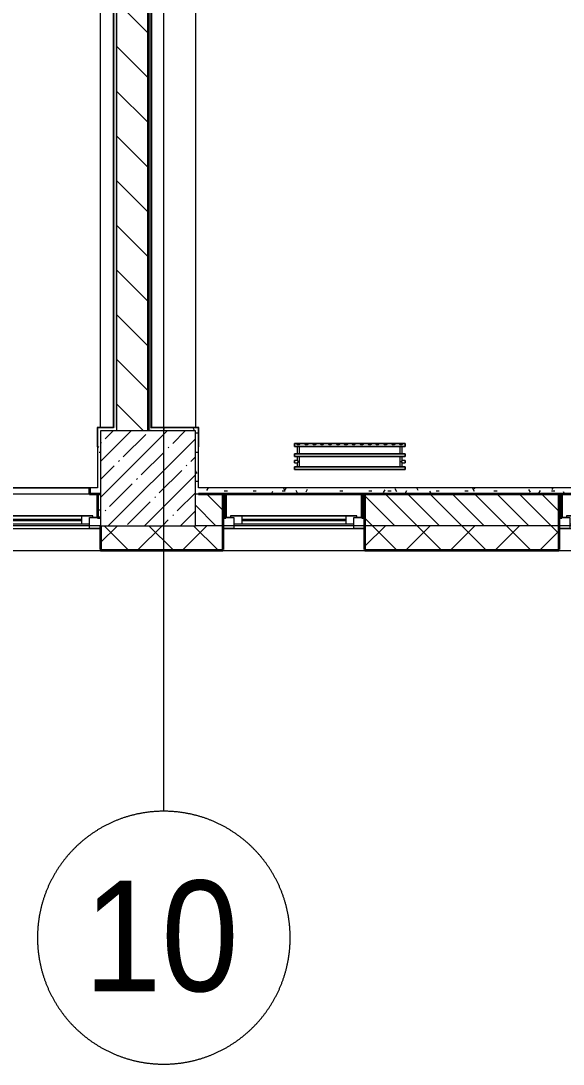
# Model space of a CAD drawing. Header units: millimetres. Extents: x 3914 to 443608, y -156176 to 78197.
# Drawn here: x 344124 to 347558, y -149483 to -142882 of the extents above; entities that cross this region are included whole.
import ezdxf

# ---------------------------------------------------------------- set-up
doc = ezdxf.new("R2010")
doc.units = ezdxf.units.MM
doc.linetypes.add('50_200_ШТРИХ_1Т_ш5_п1_п1_', pattern=[700, 500, -100, 0, -100])
for name, color, linetype, lineweight in [('A-FLOR', 7, 'Continuous', 9), ('A-GLAZ', 7, 'Continuous', 9), ('A-GLAZ-1', 7, 'Continuous', 5), ('A-WALL', 7, 'Continuous', 5), ('A-WALL-1', 7, 'Continuous', 35), ('I-WALL', 7, 'Continuous', 5), ('S-COLS', 7, 'Continuous', 9), ('S-COLS-1', 7, 'Continuous', 5), ('Оси', 7, 'Continuous', 9), ('Оси-1', 7, '50_200_ШТРИХ_1Т_ш5_п1_п1_', 9)]:
    doc.layers.add(name, color=color, linetype=linetype, lineweight=lineweight)
doc.layers.add('A-WALL-FNSH-1', color=9, linetype='Continuous', lineweight=5, true_color=0x808080)
doc.layers.add('M-EQPM-1', color=7, linetype='Continuous', lineweight=9, true_color=0xb2b2b2)
doc.styles.add('Arial', font='arial.ttf', dxfattribs={"width": 0.9, "height": 700})
pattern_1 = [(0, (315419.7, -145976.68), (243.84, 60.96), [20.117, -162.763, 20.117, -162.763, -975.36]), (0, (315419.7, -145976.68), (243.84, 60.96), [-365.76, 20.117, -345.643, 20.117, -162.763, -426.72]), (0, (315419.7, -145976.68), (243.84, 60.96), [-914.4, 20.117, -101.803, 20.117, -284.683]), (120, (315511.14, -145946.2), (-174.71291, 180.69163), [20.117, -162.763, 20.117, -162.763, -975.36]), (120, (315511.14, -145946.2), (-174.71291, 180.69163), [-365.76, 20.117, -345.643, 20.117, -162.763, -426.72]), (120, (315511.14, -145946.2), (-174.71291, 180.69163), [-914.4, 20.117, -101.803, 20.117, -284.683]), (240, (315541.62, -145824.28), (-69.12709, -241.65163), [20.117, -162.763, 20.117, -162.763, -975.36]), (240, (315541.62, -145824.28), (-69.12709, -241.65163), [-365.76, 20.117, -345.643, 20.117, -162.763, -426.72]), (240, (315541.62, -145824.28), (-69.12709, -241.65163), [-914.4, 20.117, -101.803, 20.117, -284.683])]

# ---------------------------------------------------------------- blocks, each defined once
blk = doc.blocks.new('BSC_Колонна _Прямоугольная - 600х600-V517-Объем проектирования 3 этажа')
at = {"layer": 'S-COLS-1'}
h = blk.add_hatch(dxfattribs=at)
h.set_pattern_fill('FP_10', color=256, style=0, pattern_type=2)
h.set_pattern_definition([(45, (-29509.74, -200), (-114.04925, 114.04925), []), (45, (-29395.7, -200), (-114.04925, 114.04925), [201.613, -40.323, 6.706, -33.617])])
h.paths.add_polyline_path([(-300, -300), (300, -300), (300, 300), (-300, 300), (-300, -214.7)])
for p, q in [((300, 300), (-300, 300)), ((-300, 300), (-300, -300)), ((300, -300), (300, 300)), ((-300, -300), (300, -300))]:
    blk.add_line(p, q, dxfattribs=at)
blk = doc.blocks.new('120_Окно_СКБ_1Ст - 120_Окно_СКБ_1Ст 900х2500_h_-22445987-Объем проектирования 3 этажа')
at = {"layer": 'A-GLAZ'}
for p, q in [((-450, -127), (-450, -57)), ((-450, -57), (-380, -57)), ((-380, -57), (-380, -127)), ((380, -127), (380, -57)), ((380, -57), (450, -57)), ((450, -57), (450, -127)), ((-380, -127), (-450, -127)), ((-380, -127), (-400, -127)), ((-400, -127), (-400, -137)), ((380, -87), (-380, -87)), ((-380, -87), (-380, -127)), ((-330, -137), (-330, -87)), ((330, -137), (330, -87)), ((380, -127), (380, -87)), ((450, -127), (380, -127)), ((400, -127), (380, -127)), ((400, -137), (400, -127)), ((-400, -137), (400, -137)), ((400, -137), (-400, -137))]:
    blk.add_line(p, q, dxfattribs=at)
at = {"layer": 'A-GLAZ-1'}
for p, q in [((450, -57), (-450, -57)), ((-430, -127), (-400, -127)), ((-330, -107), (330, -107)), ((330, -117), (-330, -117)), ((400, -127), (430, -127))]:
    blk.add_line(p, q, dxfattribs=at)
blk = doc.blocks.new('120_Окно_СКБ_2Ст - 120_Окно_СКБ_2Ст 2800х2500_створка_-22445922-Объем проектирования 3 этажа')
at = {"layer": 'A-GLAZ'}
for p, q in [((-1400, -127), (-1400, -57)), ((-1400, -57), (-1330, -57)), ((-1330, -57), (-1330, -127)), ((500, -127), (500, -57)), ((500, -57), (570, -57)), ((570, -57), (570, -127)), ((1330, -127), (1330, -57)), ((1330, -57), (1400, -57)), ((1400, -57), (1400, -127)), ((-1330, -127), (-1400, -127)), ((-1330, -127), (-1350, -127)), ((-1350, -127), (-1350, -137)), ((500, -87), (-1330, -87)), ((-1330, -87), (-1330, -127)), ((-1280, -137), (-1280, -87)), ((450, -137), (450, -87)), ((500, -127), (500, -87)), ((570, -127), (500, -127)), ((520, -127), (500, -127)), ((520, -137), (520, -127)), ((570, -127), (550, -127)), ((550, -127), (550, -137)), ((1330, -87), (570, -87)), ((570, -87), (570, -127)), ((620, -137), (620, -87)), ((1280, -137), (1280, -87)), ((1330, -127), (1330, -87)), ((1400, -127), (1330, -127)), ((1350, -127), (1330, -127)), ((1350, -137), (1350, -127)), ((-1350, -137), (520, -137)), ((520, -137), (-1350, -137)), ((550, -137), (1350, -137)), ((1350, -137), (550, -137))]:
    blk.add_line(p, q, dxfattribs=at)
at = {"layer": 'A-GLAZ-1'}
for p, q in [((1400, -57), (-1400, -57)), ((-1380, -127), (-1350, -127)), ((-1280, -107), (450, -107)), ((450, -117), (-1280, -117)), ((520, -127), (550, -127)), ((620, -107), (1280, -107)), ((1280, -117), (620, -117)), ((1350, -127), (1380, -127))]:
    blk.add_line(p, q, dxfattribs=at)
blk = doc.blocks.new('radiator_prado_classic_z_tip_30_po exemplyaru - Classic Z Тип 30-500-V655-Объем проектирования 3 этажа')
at = {"layer": 'M-EQPM-1'}
for p, q in [((0, 228), (0, 210)), ((700, 228), (0, 228)), ((0, 210), (0, 228)), ((0, 228), (12.5, 228)), ((0, 210), (700, 210)), ((17.8, 210), (0, 210)), ((12.5, 228), (37.5, 228)), ((37.5, 228), (12.5, 228)), ((12.5, 228), (37.5, 228)), ((12.5, 228), (17.5, 223)), ((12.5, 228), (17.5, 223)), ((32.5, 223), (17.5, 223)), ((17.5, 223), (32.5, 223)), ((17.5, 210), (17.5, 164)), ((17.5, 210), (17.5, 164)), ((17.8, 210), (17.5, 210)), ((17.5, 210), (17.8, 210)), ((17.8, 210), (17.5, 210)), ((17.5, 210), (21.2, 210)), ((32.2, 210), (17.8, 210)), ((17.8, 210), (32.2, 210)), ((32.2, 210), (17.8, 210)), ((21.2, 210), (32.5, 210)), ((32.5, 210), (32.2, 210)), ((32.2, 210), (32.5, 210)), ((32.5, 210), (32.2, 210)), ((667.8, 210), (32.2, 210)), ((32.5, 223), (37.5, 228)), ((37.5, 228), (32.5, 223)), ((32.5, 164), (32.5, 210)), ((32.5, 164), (32.5, 210)), ((37.5, 228), (62.5, 228)), ((62.5, 228), (87.5, 228)), ((87.5, 228), (62.5, 228)), ((62.5, 228), (87.5, 228)), ((62.5, 228), (67.5, 223)), ((62.5, 228), (67.5, 223)), ((82.5, 223), (67.5, 223)), ((67.5, 223), (82.5, 223)), ((82.5, 223), (87.5, 228)), ((87.5, 228), (82.5, 223)), ((87.5, 228), (112.5, 228)), ((112.5, 228), (137.5, 228)), ((137.5, 228), (112.5, 228)), ((112.5, 228), (137.5, 228)), ((112.5, 228), (117.5, 223)), ((112.5, 228), (117.5, 223)), ((132.5, 223), (117.5, 223)), ((117.5, 223), (132.5, 223)), ((132.5, 223), (137.5, 228)), ((137.5, 228), (132.5, 223)), ((137.5, 228), (162.5, 228)), ((162.5, 228), (187.5, 228)), ((187.5, 228), (162.5, 228)), ((162.5, 228), (187.5, 228)), ((162.5, 228), (167.5, 223)), ((162.5, 228), (167.5, 223)), ((182.5, 223), (167.5, 223)), ((167.5, 223), (182.5, 223)), ((182.5, 223), (187.5, 228)), ((187.5, 228), (182.5, 223)), ((187.5, 228), (212.5, 228)), ((212.5, 228), (237.5, 228)), ((237.5, 228), (212.5, 228)), ((212.5, 228), (237.5, 228)), ((212.5, 228), (217.5, 223)), ((212.5, 228), (217.5, 223)), ((232.5, 223), (217.5, 223)), ((217.5, 223), (232.5, 223)), ((232.5, 223), (237.5, 228)), ((237.5, 228), (232.5, 223)), ((237.5, 228), (262.5, 228)), ((262.5, 228), (287.5, 228)), ((287.5, 228), (262.5, 228)), ((262.5, 228), (287.5, 228)), ((262.5, 228), (267.5, 223)), ((262.5, 228), (267.5, 223)), ((282.5, 223), (267.5, 223)), ((267.5, 223), (282.5, 223)), ((282.5, 223), (287.5, 228)), ((287.5, 228), (282.5, 223)), ((287.5, 228), (312.5, 228)), ((312.5, 228), (337.5, 228)), ((337.5, 228), (312.5, 228)), ((312.5, 228), (337.5, 228)), ((312.5, 228), (317.5, 223)), ((312.5, 228), (317.5, 223)), ((332.5, 223), (317.5, 223)), ((317.5, 223), (332.5, 223)), ((332.5, 223), (337.5, 228)), ((337.5, 228), (332.5, 223)), ((337.5, 228), (362.5, 228)), ((362.5, 228), (387.5, 228)), ((387.5, 228), (362.5, 228)), ((362.5, 228), (387.5, 228)), ((362.5, 228), (367.5, 223)), ((362.5, 228), (367.5, 223)), ((382.5, 223), (367.5, 223)), ((367.5, 223), (382.5, 223)), ((382.5, 223), (387.5, 228)), ((387.5, 228), (382.5, 223)), ((387.5, 228), (412.5, 228)), ((412.5, 228), (437.5, 228)), ((437.5, 228), (412.5, 228)), ((412.5, 228), (437.5, 228)), ((412.5, 228), (417.5, 223)), ((412.5, 228), (417.5, 223)), ((432.5, 223), (417.5, 223)), ((417.5, 223), (432.5, 223)), ((432.5, 223), (437.5, 228)), ((437.5, 228), (432.5, 223)), ((437.5, 228), (462.5, 228)), ((462.5, 228), (487.5, 228)), ((487.5, 228), (462.5, 228)), ((462.5, 228), (487.5, 228)), ((462.5, 228), (467.5, 223)), ((462.5, 228), (467.5, 223)), ((482.5, 223), (467.5, 223)), ((467.5, 223), (482.5, 223)), ((482.5, 223), (487.5, 228)), ((487.5, 228), (482.5, 223)), ((487.5, 228), (512.5, 228)), ((512.5, 228), (537.5, 228)), ((537.5, 228), (512.5, 228)), ((512.5, 228), (537.5, 228)), ((512.5, 228), (517.5, 223)), ((512.5, 228), (517.5, 223)), ((532.5, 223), (517.5, 223)), ((517.5, 223), (532.5, 223)), ((532.5, 223), (537.5, 228)), ((537.5, 228), (532.5, 223)), ((537.5, 228), (562.5, 228)), ((562.5, 228), (587.5, 228)), ((587.5, 228), (562.5, 228)), ((562.5, 228), (587.5, 228)), ((562.5, 228), (567.5, 223)), ((562.5, 228), (567.5, 223)), ((582.5, 223), (567.5, 223)), ((567.5, 223), (582.5, 223)), ((582.5, 223), (587.5, 228)), ((587.5, 228), (582.5, 223)), ((587.5, 228), (612.5, 228)), ((612.5, 228), (637.5, 228)), ((637.5, 228), (612.5, 228)), ((612.5, 228), (637.5, 228)), ((612.5, 228), (617.5, 223)), ((617.5, 223), (612.5, 228)), ((632.5, 223), (617.5, 223)), ((617.5, 223), (632.5, 223)), ((632.5, 223), (637.5, 228)), ((637.5, 228), (632.5, 223)), ((637.5, 228), (662.5, 228)), ((662.5, 228), (687.5, 228)), ((687.5, 228), (662.5, 228)), ((662.5, 228), (687.5, 228)), ((662.5, 228), (667.5, 223)), ((662.5, 228), (667.5, 223)), ((682.5, 223), (667.5, 223)), ((667.5, 223), (682.5, 223)), ((667.5, 210), (667.5, 164)), ((667.5, 210), (667.5, 164)), ((667.8, 210), (667.5, 210)), ((667.5, 210), (667.8, 210)), ((667.8, 210), (667.5, 210)), ((667.5, 210), (667.8, 210)), ((682.2, 210), (667.8, 210)), ((667.8, 210), (681.5, 210)), ((682.2, 210), (667.8, 210)), ((667.8, 210), (682.2, 210)), ((681.5, 210), (682.5, 210)), ((682.5, 210), (682.2, 210)), ((682.5, 210), (682.2, 210)), ((682.2, 210), (682.5, 210)), ((700, 210), (682.2, 210)), ((682.5, 223), (687.5, 228)), ((687.5, 228), (682.5, 223)), ((682.5, 164), (682.5, 210)), ((682.5, 164), (682.5, 210)), ((687.5, 228), (700, 228)), ((700, 210), (700, 228)), ((700, 228), (700, 210)), ((700, 164), (0, 164)), ((0, 164), (0, 146)), ((0, 146), (0, 164)), ((0, 164), (17.8, 164)), ((0, 146), (700, 146)), ((18.5, 146), (0, 146)), ((17.8, 164), (17.5, 164)), ((17.5, 164), (17.8, 164)), ((17.8, 164), (17.5, 164)), ((17.5, 164), (18.5, 164)), ((17.5, 146), (17.5, 121.5)), ((17.5, 146), (17.5, 121.5)), ((17.5, 146), (18.5, 146)), ((17.8, 146), (17.5, 146)), ((17.5, 146), (17.8, 146)), ((17.8, 146), (17.5, 146)), ((18.5, 164), (17.8, 164)), ((17.8, 164), (32.2, 164)), ((32.2, 164), (17.8, 164)), ((18.5, 146), (17.8, 146)), ((17.8, 146), (18.5, 146)), ((31.5, 146), (17.8, 146)), ((21.2, 164), (18.5, 164)), ((18.5, 164), (32.5, 164)), ((18.5, 146), (28.7, 146)), ((32.2, 146), (18.5, 146)), ((18.5, 146), (32.2, 146)), ((25, 164), (21.2, 164)), ((28.7, 164), (25, 164)), ((32.2, 164), (28.7, 164)), ((28.7, 146), (32.2, 146)), ((32.5, 146), (31.5, 146)), ((32.5, 164), (32.2, 164)), ((32.2, 164), (32.5, 164)), ((32.5, 164), (32.2, 164)), ((32.2, 164), (667.8, 164)), ((32.2, 146), (32.5, 146)), ((32.5, 146), (32.2, 146)), ((32.2, 146), (32.5, 146)), ((667.8, 146), (32.2, 146)), ((32.5, 82), (32.5, 146)), ((32.5, 82), (32.5, 146)), ((667.8, 164), (667.5, 164)), ((667.5, 164), (678.7, 164)), ((667.8, 164), (667.5, 164)), ((667.5, 164), (667.8, 164)), ((667.5, 146), (667.5, 82)), ((667.5, 146), (667.5, 82)), ((667.5, 146), (667.8, 146)), ((681.5, 146), (667.5, 146)), ((667.5, 146), (667.8, 146)), ((667.8, 146), (667.5, 146)), ((682.2, 164), (667.8, 164)), ((682.2, 164), (667.8, 164)), ((667.8, 164), (682.2, 164)), ((667.8, 146), (681.5, 146)), ((667.8, 146), (681.5, 146)), ((681.5, 146), (667.8, 146)), ((678.7, 164), (682.5, 164)), ((681.5, 146), (682.5, 146)), ((682.5, 146), (681.5, 146)), ((681.5, 146), (682.2, 146)), ((682.2, 146), (681.5, 146)), ((700, 146), (681.5, 146)), ((682.5, 164), (682.2, 164)), ((682.5, 164), (682.2, 164)), ((682.2, 164), (682.5, 164)), ((682.2, 164), (700, 164)), ((682.2, 146), (682.5, 146)), ((682.5, 146), (682.2, 146)), ((682.5, 121.5), (682.5, 146)), ((682.5, 121.5), (682.5, 146)), ((700, 146), (700, 164)), ((700, 164), (700, 146)), ((17.5, 121.5), (0, 121.5)), ((17.5, 121.5), (0, 121.5)), ((0, 121.5), (0, 120.5)), ((0, 106.5), (0, 121.5)), ((0, 120.5), (0, 107.5)), ((0, 120.5), (0, 119.3)), ((0, 114), (0, 120.5)), ((0, 120.5), (0, 120.5)), ((0, 119.3), (0, 117.8)), ((0, 117.8), (0, 114)), ((0, 114), (0, 110.3)), ((0, 112.1), (0, 114)), ((0, 107.5), (0, 112.1)), ((0, 110.3), (0, 108.7)), ((0, 108.7), (0, 107.5)), ((0, 107.5), (0, 106.5)), ((0, 107.5), (0, 107.5)), ((0, 106.5), (17.5, 106.5)), ((0, 106.5), (17.5, 106.5)), ((700, 82), (0, 82)), ((0, 82), (0, 64)), ((0, 64), (0, 82)), ((0, 82), (18.5, 82)), ((17.5, 106.5), (17.5, 82)), ((17.5, 106.5), (17.5, 82)), ((18.5, 82), (17.5, 82)), ((17.5, 82), (18.5, 82)), ((18.5, 82), (17.5, 82)), ((17.5, 82), (18.5, 82)), ((19.7, 82), (18.5, 82)), ((18.5, 82), (32.2, 82)), ((32.2, 82), (18.5, 82)), ((18.5, 82), (21.2, 82)), ((23.1, 82), (19.7, 82)), ((21.2, 82), (32.5, 82)), ((32.2, 82), (23.1, 82)), ((32.5, 82), (32.2, 82)), ((32.2, 82), (32.5, 82)), ((32.5, 82), (32.2, 82)), ((32.2, 82), (667.8, 82)), ((667.8, 82), (667.5, 82)), ((667.5, 82), (681.5, 82)), ((667.8, 82), (667.5, 82)), ((667.5, 82), (667.8, 82)), ((681.5, 82), (667.8, 82)), ((681.5, 82), (667.8, 82)), ((667.8, 82), (681.5, 82)), ((682.5, 82), (681.5, 82)), ((681.5, 82), (682.5, 82)), ((682.2, 82), (681.5, 82)), ((681.5, 82), (682.2, 82)), ((681.5, 82), (700, 82)), ((682.5, 82), (682.2, 82)), ((682.2, 82), (682.5, 82)), ((700, 121.5), (682.5, 121.5)), ((700, 121.5), (682.5, 121.5)), ((682.5, 82), (682.5, 106.5)), ((682.5, 106.5), (700, 106.5)), ((682.5, 82), (682.5, 106.5)), ((682.5, 106.5), (700, 106.5)), ((700, 121.5), (700, 106.5)), ((700, 120.5), (700, 121.5)), ((700, 121.5), (700, 120.5)), ((700, 120.5), (700, 121.5)), ((700, 119.3), (700, 120.5)), ((700, 120.5), (700, 107.5)), ((700, 107.5), (700, 120.5)), ((700, 117.8), (700, 119.3)), ((700, 107.5), (700, 117.8)), ((700, 106.5), (700, 107.5)), ((700, 107.5), (700, 106.5)), ((700, 106.5), (700, 107.5)), ((700, 64), (700, 82)), ((700, 82), (700, 64)), ((700, 64), (0, 64)), ((0, 64), (700, 64))]:
    blk.add_line(p, q, dxfattribs=at)
for points, knots in [([(18.5, 120.5), (18.4, 120.6), (18.3, 120.7), (18.1, 120.9), (17.9, 121.1), (17.8, 121.2), (17.7, 121.3), (17.5, 121.5), (17.5, 121.5), (17.5, 121.5)], [0.7142857, 0.7142857, 0.7142857, 0.7142857, 0.75, 0.7857143, 0.8214286, 0.8571429, 0.8928571, 0.9285714, 1, 1, 1, 1]), ([(17.5, 121.5), (17.5, 121.5), (17.5, 121.5), (17.7, 121.3), (17.8, 121.2), (17.9, 121.1), (18.1, 120.9), (18.3, 120.7), (18.4, 120.6), (18.5, 120.5)], [0, 0, 0, 0, 0.0714286, 0.1071429, 0.1428571, 0.1785714, 0.2142857, 0.25, 0.2857143, 0.2857143, 0.2857143, 0.2857143]), ([(17.5, 121.5), (17.5, 121.5), (17.5, 121.5), (17.7, 121.3), (17.8, 121.2), (17.9, 121.1), (18.1, 120.9), (18.3, 120.7), (18.4, 120.6), (18.5, 120.5)], [0, 0, 0, 0, 0.0714286, 0.1071429, 0.1428571, 0.1785714, 0.2142857, 0.25, 0.2857143, 0.2857143, 0.2857143, 0.2857143]), ([(25, 114), (24.5, 114.5), (23.6, 115.4), (22.4, 116.6), (21.6, 117.4), (21.1, 117.9), (20.8, 118.2), (20.5, 118.5), (20.2, 118.8), (19.8, 119.1), (19.6, 119.4), (19.3, 119.7), (19, 120), (18.7, 120.3), (18.5, 120.5), (18.3, 120.7), (18.1, 120.9), (17.9, 121.1), (17.8, 121.2), (17.7, 121.3), (17.5, 121.5), (17.5, 121.5), (17.5, 121.5)], [0, 0, 0, 0, 0.142857, 0.285714, 0.357143, 0.392857, 0.428571, 0.464286, 0.5, 0.535714, 0.571429, 0.607143, 0.642857, 0.678571, 0.714286, 0.75, 0.785714, 0.821429, 0.857143, 0.892857, 0.928571, 1, 1, 1, 1]), ([(17.5, 106.5), (17.5, 106.5), (17.5, 106.5), (17.7, 106.7), (17.8, 106.8), (17.9, 106.9), (18.1, 107.1), (18.3, 107.3), (18.5, 107.5), (18.7, 107.7), (19, 108), (19.3, 108.3), (19.6, 108.6), (19.8, 108.9), (20.3, 109.3), (20.7, 109.7), (21.1, 110.1), (21.6, 110.6), (22.4, 111.4), (23.6, 112.6), (24.5, 113.5), (25, 114)], [0, 0, 0, 0, 0.071429, 0.107143, 0.142857, 0.178571, 0.214286, 0.25, 0.285714, 0.321429, 0.357143, 0.392857, 0.428571, 0.464286, 0.5, 0.571429, 0.607143, 0.642857, 0.714286, 0.857143, 1, 1, 1, 1]), ([(17.5, 106.5), (17.5, 106.5), (17.5, 106.5), (17.7, 106.7), (17.8, 106.8), (17.9, 106.9), (18.1, 107.1), (18.3, 107.3), (18.4, 107.4), (18.5, 107.5)], [0, 0, 0, 0, 0.0714286, 0.1071429, 0.1428571, 0.1785714, 0.2142857, 0.25, 0.2857143, 0.2857143, 0.2857143, 0.2857143]), ([(18.5, 107.5), (18.4, 107.4), (18.3, 107.3), (18.1, 107.1), (17.9, 106.9), (17.8, 106.8), (17.7, 106.7), (17.5, 106.5), (17.5, 106.5), (17.5, 106.5)], [0.7142857, 0.7142857, 0.7142857, 0.7142857, 0.75, 0.7857143, 0.8214286, 0.8571429, 0.8928571, 0.9285714, 1, 1, 1, 1]), ([(18.5, 107.5), (18.4, 107.4), (18.3, 107.3), (18.1, 107.1), (17.9, 106.9), (17.8, 106.8), (17.7, 106.7), (17.5, 106.5), (17.5, 106.5), (17.5, 106.5)], [0.7142857, 0.7142857, 0.7142857, 0.7142857, 0.75, 0.7857143, 0.8214286, 0.8571429, 0.8928571, 0.9285714, 1, 1, 1, 1]), ([(22.1, 116.9), (21.9, 117.1), (21.6, 117.4), (21.1, 117.9), (20.8, 118.2), (20.5, 118.5), (20.2, 118.8), (19.9, 119.2), (19.7, 119.3), (19.6, 119.4)], [0.2857143, 0.2857143, 0.2857143, 0.2857143, 0.3571429, 0.3928571, 0.4285714, 0.4642857, 0.5, 0.5357143, 0.5714286, 0.5714286, 0.5714286, 0.5714286]), ([(19.6, 119.4), (19.7, 119.3), (19.9, 119.2), (20.3, 118.7), (20.7, 118.3), (21.1, 117.9), (21.6, 117.4), (21.9, 117.1), (22.1, 116.9)], [0.4285714, 0.4285714, 0.4285714, 0.4285714, 0.4642857, 0.5, 0.5714286, 0.6071429, 0.6428571, 0.7142857, 0.7142857, 0.7142857, 0.7142857]), ([(19.6, 119.4), (19.7, 119.3), (19.8, 119.1), (20.3, 118.7), (20.7, 118.3), (21.1, 117.9), (21.6, 117.4), (21.9, 117.1), (22.1, 116.9)], [0.4285714, 0.4285714, 0.4285714, 0.4285714, 0.4642857, 0.5, 0.5714286, 0.6071429, 0.6428571, 0.7142857, 0.7142857, 0.7142857, 0.7142857]), ([(19.6, 108.6), (19.7, 108.7), (19.9, 108.8), (20.3, 109.3), (20.7, 109.7), (21.1, 110.1), (21.6, 110.6), (21.9, 110.9), (22.1, 111.1)], [0.4285714, 0.4285714, 0.4285714, 0.4285714, 0.4642857, 0.5, 0.5714286, 0.6071429, 0.6428571, 0.7142857, 0.7142857, 0.7142857, 0.7142857]), ([(22.1, 111.1), (21.9, 110.9), (21.6, 110.6), (21.1, 110.1), (20.8, 109.8), (20.5, 109.5), (20.2, 109.2), (19.9, 108.8), (19.7, 108.7), (19.6, 108.6)], [0.2857143, 0.2857143, 0.2857143, 0.2857143, 0.3571429, 0.3928571, 0.4285714, 0.4642857, 0.5, 0.5357143, 0.5714286, 0.5714286, 0.5714286, 0.5714286]), ([(22.1, 111.1), (21.9, 110.9), (21.6, 110.6), (21.1, 110.1), (20.8, 109.8), (20.5, 109.5), (20.2, 109.2), (19.8, 108.9), (19.7, 108.7), (19.6, 108.6)], [0.2857143, 0.2857143, 0.2857143, 0.2857143, 0.3571429, 0.3928571, 0.4285714, 0.4642857, 0.5, 0.5357143, 0.5714286, 0.5714286, 0.5714286, 0.5714286]), ([(675, 114), (675.5, 114.5), (676.4, 115.4), (677.6, 116.6), (678.4, 117.4), (678.9, 117.9), (679.2, 118.2), (679.5, 118.5), (679.8, 118.8), (680.1, 119.2), (680.4, 119.4), (680.7, 119.7), (681, 120), (681.3, 120.3), (681.5, 120.5), (681.7, 120.7), (681.9, 120.9), (682.1, 121.1), (682.2, 121.2), (682.3, 121.3), (682.5, 121.5), (682.5, 121.5), (682.5, 121.5)], [0, 0, 0, 0, 0.142857, 0.285714, 0.357143, 0.392857, 0.428571, 0.464286, 0.5, 0.535714, 0.571429, 0.607143, 0.642857, 0.678571, 0.714286, 0.75, 0.785714, 0.821429, 0.857143, 0.892857, 0.928571, 1, 1, 1, 1]), ([(682.5, 106.5), (682.5, 106.5), (682.5, 106.5), (682.3, 106.7), (682.2, 106.8), (682.1, 106.9), (681.9, 107.1), (681.7, 107.3), (681.5, 107.5), (681.3, 107.7), (681, 108), (680.7, 108.3), (680.4, 108.6), (680.1, 108.8), (679.7, 109.3), (679.3, 109.7), (678.9, 110.1), (678.4, 110.6), (677.6, 111.4), (676.4, 112.6), (675.5, 113.5), (675, 114)], [0, 0, 0, 0, 0.071429, 0.107143, 0.142857, 0.178571, 0.214286, 0.25, 0.285714, 0.321429, 0.357143, 0.392857, 0.428571, 0.464286, 0.5, 0.571429, 0.607143, 0.642857, 0.714286, 0.857143, 1, 1, 1, 1]), ([(680.4, 119.4), (680.3, 119.3), (680.1, 119.2), (679.7, 118.7), (679.3, 118.3), (678.9, 117.9), (678.4, 117.4), (678.1, 117.1), (677.9, 116.9)], [0.4285714, 0.4285714, 0.4285714, 0.4285714, 0.4642857, 0.5, 0.5714286, 0.6071429, 0.6428571, 0.7142857, 0.7142857, 0.7142857, 0.7142857]), ([(680.4, 119.4), (680.3, 119.3), (680.1, 119.2), (679.7, 118.7), (679.3, 118.3), (678.9, 117.9), (678.4, 117.4), (678.1, 117.1), (677.9, 116.9)], [0.4285714, 0.4285714, 0.4285714, 0.4285714, 0.4642857, 0.5, 0.5714286, 0.6071429, 0.6428571, 0.7142857, 0.7142857, 0.7142857, 0.7142857]), ([(677.9, 116.9), (678.1, 117.1), (678.4, 117.4), (678.9, 117.9), (679.2, 118.2), (679.5, 118.5), (679.8, 118.8), (680.1, 119.2), (680.3, 119.3), (680.4, 119.4)], [0.2857143, 0.2857143, 0.2857143, 0.2857143, 0.3571429, 0.3928571, 0.4285714, 0.4642857, 0.5, 0.5357143, 0.5714286, 0.5714286, 0.5714286, 0.5714286]), ([(677.9, 111.1), (678.1, 110.9), (678.4, 110.6), (678.9, 110.1), (679.2, 109.8), (679.5, 109.5), (679.8, 109.2), (680.1, 108.8), (680.3, 108.7), (680.4, 108.6)], [0.2857143, 0.2857143, 0.2857143, 0.2857143, 0.3571429, 0.3928571, 0.4285714, 0.4642857, 0.5, 0.5357143, 0.5714286, 0.5714286, 0.5714286, 0.5714286]), ([(677.9, 111.1), (678.1, 110.9), (678.4, 110.6), (678.9, 110.1), (679.2, 109.8), (679.5, 109.5), (679.8, 109.2), (680.1, 108.8), (680.3, 108.7), (680.4, 108.6)], [0.2857143, 0.2857143, 0.2857143, 0.2857143, 0.3571429, 0.3928571, 0.4285714, 0.4642857, 0.5, 0.5357143, 0.5714286, 0.5714286, 0.5714286, 0.5714286]), ([(680.4, 108.6), (680.3, 108.7), (680.1, 108.8), (679.7, 109.3), (679.3, 109.7), (678.9, 110.1), (678.4, 110.6), (678.1, 110.9), (677.9, 111.1)], [0.4285714, 0.4285714, 0.4285714, 0.4285714, 0.4642857, 0.5, 0.5714286, 0.6071429, 0.6428571, 0.7142857, 0.7142857, 0.7142857, 0.7142857]), ([(682.5, 121.5), (682.5, 121.5), (682.5, 121.5), (682.3, 121.3), (682.2, 121.2), (682.1, 121.1), (681.9, 120.9), (681.7, 120.7), (681.6, 120.6), (681.5, 120.5)], [0, 0, 0, 0, 0.0714286, 0.1071429, 0.1428571, 0.1785714, 0.2142857, 0.25, 0.2857143, 0.2857143, 0.2857143, 0.2857143]), ([(682.5, 121.5), (682.5, 121.5), (682.5, 121.5), (682.3, 121.3), (682.2, 121.2), (682.1, 121.1), (681.9, 120.9), (681.7, 120.7), (681.6, 120.6), (681.5, 120.5)], [0, 0, 0, 0, 0.0714286, 0.1071429, 0.1428571, 0.1785714, 0.2142857, 0.25, 0.2857143, 0.2857143, 0.2857143, 0.2857143]), ([(681.5, 120.5), (681.6, 120.6), (681.7, 120.7), (681.9, 120.9), (682.1, 121.1), (682.2, 121.2), (682.3, 121.3), (682.5, 121.5), (682.5, 121.5), (682.5, 121.5)], [0.7142857, 0.7142857, 0.7142857, 0.7142857, 0.75, 0.7857143, 0.8214286, 0.8571429, 0.8928571, 0.9285714, 1, 1, 1, 1]), ([(681.5, 107.5), (681.6, 107.4), (681.7, 107.3), (681.9, 107.1), (682.1, 106.9), (682.2, 106.8), (682.3, 106.7), (682.5, 106.5), (682.5, 106.5), (682.5, 106.5)], [0.7142857, 0.7142857, 0.7142857, 0.7142857, 0.75, 0.7857143, 0.8214286, 0.8571429, 0.8928571, 0.9285714, 1, 1, 1, 1]), ([(681.5, 107.5), (681.6, 107.4), (681.7, 107.3), (681.9, 107.1), (682.1, 106.9), (682.2, 106.8), (682.3, 106.7), (682.5, 106.5), (682.5, 106.5), (682.5, 106.5)], [0.7142857, 0.7142857, 0.7142857, 0.7142857, 0.75, 0.7857143, 0.8214286, 0.8571429, 0.8928571, 0.9285714, 1, 1, 1, 1]), ([(682.5, 106.5), (682.5, 106.5), (682.5, 106.5), (682.3, 106.7), (682.2, 106.8), (682.1, 106.9), (681.9, 107.1), (681.7, 107.3), (681.6, 107.4), (681.5, 107.5)], [0, 0, 0, 0, 0.0714286, 0.1071429, 0.1428571, 0.1785714, 0.2142857, 0.25, 0.2857143, 0.2857143, 0.2857143, 0.2857143])]:
    blk.add_open_spline(points, degree=3, knots=knots, dxfattribs=at)
for points in [[(19.6, 119.4), (19.5, 119.5), (19.3, 119.7), (19, 120), (18.7, 120.3), (18.6, 120.4), (18.5, 120.5)], [(18.5, 120.5), (18.6, 120.4), (18.7, 120.3), (19, 120), (19.3, 119.7), (19.5, 119.5), (19.6, 119.4)], [(18.5, 120.5), (18.6, 120.4), (18.7, 120.3), (19, 120), (19.3, 119.7), (19.5, 119.5), (19.6, 119.4)], [(18.5, 107.5), (18.6, 107.6), (18.7, 107.7), (19, 108), (19.3, 108.3), (19.5, 108.5), (19.6, 108.6)], [(19.6, 108.6), (19.5, 108.5), (19.3, 108.3), (19, 108), (18.7, 107.7), (18.6, 107.6), (18.5, 107.5)], [(19.6, 108.6), (19.5, 108.5), (19.3, 108.3), (19, 108), (18.7, 107.7), (18.6, 107.6), (18.5, 107.5)], [(25, 114), (24.5, 114.5), (23.6, 115.4), (22.6, 116.4), (22.1, 116.9)], [(22.1, 116.9), (22.6, 116.4), (23.6, 115.4), (24.5, 114.5), (25, 114)], [(22.1, 116.9), (22.6, 116.4), (23.1, 115.9), (23.6, 115.4)], [(22.1, 111.1), (22.6, 111.6), (23.6, 112.6), (24.5, 113.5), (25, 114)], [(25, 114), (24.5, 113.5), (23.6, 112.6), (22.6, 111.6), (22.1, 111.1)], [(25, 114), (24.5, 113.5), (23.6, 112.6), (22.6, 111.6), (22.1, 111.1)], [(23.6, 115.4), (24, 115), (24.5, 114.5), (25, 114)], [(677.9, 116.9), (677.4, 116.4), (676.4, 115.4), (675.5, 114.5), (675, 114)], [(677.9, 116.9), (677.4, 116.4), (676.4, 115.4), (675.5, 114.5), (675, 114)], [(675, 114), (675.5, 114.5), (676.4, 115.4), (677.4, 116.4), (677.9, 116.9)], [(675, 114), (675.5, 113.5), (676.4, 112.6), (677.4, 111.6), (677.9, 111.1)], [(675, 114), (675.5, 113.5), (676.4, 112.6), (677.4, 111.6), (677.9, 111.1)], [(677.9, 111.1), (677.4, 111.6), (676.4, 112.6), (675.5, 113.5), (675, 114)], [(681.5, 120.5), (681.4, 120.4), (681.3, 120.3), (681, 120), (680.7, 119.7), (680.5, 119.5), (680.4, 119.4)], [(681.5, 120.5), (681.4, 120.4), (681.3, 120.3), (681, 120), (680.7, 119.7), (680.5, 119.5), (680.4, 119.4)], [(680.4, 119.4), (680.5, 119.5), (680.7, 119.7), (681, 120), (681.3, 120.3), (681.4, 120.4), (681.5, 120.5)], [(680.4, 108.6), (680.5, 108.5), (680.7, 108.3), (681, 108), (681.3, 107.7), (681.4, 107.6), (681.5, 107.5)], [(680.4, 108.6), (680.5, 108.5), (680.7, 108.3), (681, 108), (681.3, 107.7), (681.4, 107.6), (681.5, 107.5)], [(681.5, 107.5), (681.4, 107.6), (681.3, 107.7), (681, 108), (680.7, 108.3), (680.5, 108.5), (680.4, 108.6)]]:
    blk.add_open_spline(points, degree=3, dxfattribs=at)
blk = doc.blocks.new('Ось сетки - D8-29747960-Объем проектирования 3 этажа')
at = {"layer": 'Оси-1'}
for start, end in [(360, 180), (180, 360)]:
    blk.add_arc((0, 0), 4, start, end, dxfattribs=at)

msp = doc.modelspace()

# ---------------------------------------------------------------- hatches: boundary and pattern name
at = {"layer": 'A-WALL'}
h = msp.add_hatch(dxfattribs=at)
h.set_pattern_fill('FP_2', color=256, style=0, pattern_type=2)
h.set_pattern_definition([(135, (315419.7, -145976.68), (-70.71068, -70.71068), [])])
h.paths.add_polyline_path([(380738.5, -146076.7), (380829.7, -146076.7), (380829.7, -145876.7), (380579.7, -145876.7), (380579.7, -146076.7), (380720.6, -146076.7)])
h.paths.add_polyline_path([(368079.7, -146076.7), (368079.1, -145876.7), (367829.7, -145876.7), (367829.7, -146076.7), (368079.1, -146076.7)])
h.paths.add_polyline_path([(366429.7, -146076.7), (366429.7, -145876.7), (365679.7, -145876.7), (365679.7, -146076.7), (366175.5, -146076.7)])
h.paths.add_polyline_path([(370179.7, -146076.7), (370929.7, -146076.7), (370929.7, -145876.7), (370179.7, -145876.7)])
h.paths.add_polyline_path([(379129.7, -146076.7), (379679.7, -146076.7), (379679.7, -145876.7), (379129.7, -145876.7)])
h.paths.add_polyline_path([(377029.7, -146076.7), (377029.7, -145876.7), (376829.7, -145876.7), (376829.7, -146076.7)])
h.paths.add_polyline_path([(357179.7, -146076.7), (357179.7, -145876.7), (356559.7, -145876.7), (356559.7, -146076.7)])
h.paths.add_polyline_path([(358329.7, -146076.7), (358329.7, -145876.7), (358079.7, -145876.7), (358079.7, -146076.7)])
h.paths.add_polyline_path([(373229.7, -146076.7), (373229.7, -145876.7), (372329.7, -145876.7), (372329.7, -146076.7), (372702.2, -146076.7)])
h.paths.add_polyline_path([(358829.7, -146076.7), (359729.7, -146076.7), (359729.7, -145876.7), (358829.7, -145876.7), (358829.7, -145881.9)])
h.paths.add_polyline_path([(363329.7, -146076.7), (363579.7, -146076.7), (363579.7, -145876.7), (363329.7, -145876.7)])
h.paths.add_polyline_path([(353959.7, -146076.7), (353959.7, -145876.7), (353909.7, -145876.7), (353909.7, -146076.7)])
h.paths.add_polyline_path([(353409.7, -146076.7), (353409.7, -145876.7), (352842.7, -145876.7), (352842.7, -146076.7), (353122.2, -146076.7)])
h.paths.add_polyline_path([(351389.7, -146076.7), (351942.7, -146076.7), (351942.7, -145876.7), (351389.7, -145876.7), (351389.7, -146024.7)])
h.paths.add_polyline_path([(341829.4, -146076.7), (341829.4, -145876.7), (341579.7, -145876.7), (341579.7, -146076.7)])
h.paths.add_polyline_path([(334779.7, -146076.7), (336129.7, -146076.7), (336129.7, -145876.7), (334779.7, -145876.7), (334779.7, -145990.6)])
h.paths.add_polyline_path([(337929.7, -146076.7), (338129.7, -146076.7), (338129.7, -145876.7), (337929.7, -145876.7), (337929.7, -146068.6)])
h.paths.add_polyline_path([(345229.4, -146076.7), (345402.5, -146076.7), (345402.5, -145876.7), (345229.4, -145876.7), (345229.4, -146046.8)])
h.paths.add_polyline_path([(346302.5, -146076.7), (347529.7, -146076.7), (347529.7, -145876.7), (346302.5, -145876.7), (346302.5, -146022.4)])
h.paths.add_polyline_path([(349289.7, -146076.7), (349289.7, -145876.7), (349029.7, -145876.7), (349029.7, -146076.7), (349049.7, -146076.7)])
h.paths.add_polyline_path([(340979.7, -146076.7), (340979.7, -145876.7), (340229.7, -145876.7), (340229.7, -146076.7)])
h.paths.add_polyline_path([(337329.7, -146076.7), (337329.7, -145876.7), (337029.7, -145876.7), (337029.7, -146076.7)])
h.paths.add_polyline_path([(330279.7, -146076.7), (331029.7, -146076.7), (331029.7, -145876.7), (330279.7, -145876.7)])
h.paths.add_polyline_path([(332079.7, -146076.7), (332079.7, -145876.7), (331929.7, -145876.7), (331929.7, -146076.7)])
h.paths.add_polyline_path([(325779.4, -146076.7), (326529.7, -146076.7), (326529.7, -145876.7), (325779.4, -145876.7)])
h.paths.add_polyline_path([(327559.7, -146076.7), (327579.7, -146076.7), (327579.7, -145876.7), (327429.7, -145876.7), (327429.7, -146076.7)])
h.paths.add_polyline_path([(322664.5, -146076.7), (323079.7, -146076.7), (323079.7, -145876.7), (322249.7, -145876.7), (322249.7, -146076.7)])
h = msp.add_hatch(dxfattribs=at)
h.set_pattern_fill('FP_24', color=256, style=0, pattern_type=2)
h.set_pattern_definition([(45, (315419.7, -145976.68), (-141.42136, 141.42136), []), (135, (315419.7, -145976.68), (-141.42136, -141.42136), [])])
h.paths.add_polyline_path([(370179.7, -146226.7), (370929.7, -146226.7), (370929.7, -146076.7), (370179.7, -146076.7), (370179.7, -146094.7)])
h.paths.add_polyline_path([(372046.8, -146226.7), (372046.8, -146076.7), (371829.7, -146076.7), (371829.7, -146226.7)])
h.paths.add_polyline_path([(362912.2, -146226.7), (363579.7, -146226.7), (363579.7, -146076.7), (362829.7, -146076.7), (362829.7, -146226.7)])
h.paths.add_polyline_path([(365679.7, -146226.7), (366429.7, -146226.7), (366429.7, -146076.7), (365679.7, -146076.7), (365679.7, -146094.7)])
h.paths.add_polyline_path([(367329.7, -146226.7), (368079.7, -146226.7), (368079.1, -146076.7), (367329.7, -146076.7)])
h.paths.add_polyline_path([(358829.7, -146226.7), (359729.7, -146226.7), (359729.7, -146076.7), (358079.7, -146076.7), (358079.7, -146226.7), (358561.1, -146226.7)])
h.paths.add_polyline_path([(353689.7, -146226.7), (354459.7, -146226.7), (354459.7, -146076.7), (352842.7, -146076.7), (352842.7, -146226.7), (353409.7, -146226.7)])
h.paths.add_polyline_path([(356559.7, -146226.7), (357179.7, -146226.7), (357179.7, -146076.7), (356559.7, -146076.7), (356559.7, -146094.7)])
h.paths.add_polyline_path([(349029.7, -146226.7), (349289.7, -146226.7), (349289.7, -146076.7), (348429.7, -146076.7), (348429.7, -146226.7), (348771.1, -146226.7)])
h.paths.add_polyline_path([(351490.5, -146226.7), (351942.7, -146226.7), (351942.7, -146076.7), (351389.7, -146076.7), (351389.7, -146226.7)])
h.paths.add_polyline_path([(346302.5, -146226.7), (347529.7, -146226.7), (347529.7, -146076.7), (346302.5, -146076.7)])
h.paths.add_polyline_path([(345402.5, -146226.7), (345402.5, -146076.7), (344629.4, -146076.7), (344629.4, -146226.7), (345229.4, -146226.7)])
h.paths.add_polyline_path([(337893.3, -146226.7), (338129.7, -146226.7), (338129.7, -146076.7), (337029.7, -146076.7), (337029.7, -146226.7), (337329.7, -146226.7)])
h.paths.add_polyline_path([(340229.7, -146226.7), (341829.4, -146226.7), (341829.4, -146076.7), (340229.7, -146076.7), (340229.7, -146125.4)])
h.paths.add_polyline_path([(331929.7, -146226.7), (332679.7, -146226.7), (332679.7, -146076.7), (331929.7, -146076.7)])
h.paths.add_polyline_path([(336129.7, -146226.7), (336129.7, -146076.7), (334779.7, -146076.7), (334779.7, -146226.7)])
h.paths.add_polyline_path([(325927.8, -146226.7), (326529.7, -146226.7), (326529.7, -146076.7), (325779.4, -146076.7), (325779.4, -146226.7)])
h.paths.add_polyline_path([(327579.7, -146226.7), (328179.7, -146226.7), (328179.7, -146076.7), (327429.7, -146076.7), (327429.7, -146226.7)])
h.paths.add_polyline_path([(331029.7, -146226.7), (331029.7, -146076.7), (330279.7, -146076.7), (330279.7, -146226.7)])
h.paths.add_polyline_path([(322664.5, -146226.7), (323679.4, -146226.7), (323679.4, -146076.7), (322249.7, -146076.7), (322249.7, -146226.7)])
h.paths.add_polyline_path([(315516.1, -146226.7), (319149.7, -146226.7), (319149.7, -146076.7), (315159.7, -146076.7), (315159.7, -146226.7), (315309.7, -146226.7)])
at = {"layer": 'I-WALL'}
h = msp.add_hatch(dxfattribs=at)
h.set_pattern_fill('FP_23', color=256, style=0, pattern_type=2)
h.set_pattern_definition([(135, (315419.7, -145976.68), (-141.4214, -141.4214), [])])
h.paths.add_polyline_path([(344730.5, -145476.7), (344930.4, -145476.7), (344930.4, -138676.7), (344730.4, -138676.7), (344730.4, -145476.7)])
h = msp.add_hatch(dxfattribs=at)
h.set_pattern_fill('FP_191', color=256, style=0, pattern_type=2)
h.set_pattern_definition(pattern_1)
h.paths.add_polyline_path([(344930.4, -145476.7), (344950.4, -145476.7), (344950.4, -138777.7), (344930.4, -138776.7), (344930.4, -145456.7)])
h = msp.add_hatch(dxfattribs=at)
h.set_pattern_fill('FP_191', color=256, style=0, pattern_type=2)
h.set_pattern_definition(pattern_1)
h.paths.add_polyline_path([(344730.4, -145456.7), (344730.4, -139156.7), (344710.4, -139156.7), (344710.4, -145455.7)])
h = msp.add_hatch(dxfattribs=at)
h.set_pattern_fill('FP_191', color=256, style=0, pattern_type=2)
h.set_pattern_definition(pattern_1)
h.paths.add_polyline_path([(344629.4, -145836.7), (344629.4, -145456.7), (344609.4, -145456.7), (344609.4, -145835.7)])
h = msp.add_hatch(dxfattribs=at)
h.set_pattern_fill('FP_191', color=256, style=0, pattern_type=2)
h.set_pattern_definition(pattern_1)
h.paths.add_polyline_path([(345229.4, -145476.7), (345249.4, -145476.7), (345249.4, -145456.7), (344951.4, -145456.7), (344951.4, -145476.7)])
h = msp.add_hatch(dxfattribs=at)
h.set_pattern_fill('FP_191', color=256, style=0, pattern_type=2)
h.set_pattern_definition(pattern_1)
h.paths.add_polyline_path([(345229.4, -145876.7), (345249.4, -145876.7), (345249.4, -145836.7), (345237.3, -145860.9)])
h.paths.add_polyline_path([(345229.4, -145876.7), (345249.4, -145835.7), (345249.4, -145476.7), (345229.4, -145476.7), (345229.4, -145856.7)])
h = msp.add_hatch(dxfattribs=at)
h.set_pattern_fill('FP_191', color=256, style=0, pattern_type=2)
h.set_pattern_definition(pattern_1)
h.paths.add_polyline_path([(344629.4, -145876.7), (344629.4, -145836.7), (344559.4, -145836.7), (344559.4, -145876.7), (344609.4, -145876.7)])
h.paths.add_polyline_path([(341599.7, -145876.7), (341849.4, -145876.7), (341849.4, -145836.7), (341599.7, -145836.7), (341599.7, -145856.7)])
h = msp.add_hatch(dxfattribs=at)
h.set_pattern_fill('FP_191', color=256, style=0, pattern_type=2)
h.set_pattern_definition(pattern_1)
h.paths.add_polyline_path([(344609.4, -146024.7), (344629.4, -146024.7), (344629.4, -145876.7), (344609.4, -145876.7), (344609.4, -146014.7)])
h = msp.add_hatch(dxfattribs=at)
h.set_pattern_fill('FP_191', color=256, style=0, pattern_type=2)
h.set_pattern_definition(pattern_1)
h.paths.add_polyline_path([(348247.9, -145876.7), (348429.7, -145875.6), (348429.7, -145836.7), (345249.4, -145836.7), (345249.4, -145876.7), (347683.3, -145876.7)])
h = msp.add_hatch(dxfattribs=at)
h.set_pattern_fill('FP_191', color=256, style=0, pattern_type=2)
h.set_pattern_definition(pattern_1)
h.paths.add_polyline_path([(345422.5, -146024.7), (345422.5, -145876.7), (345402.5, -145876.7), (345402.5, -146024.7)])
h = msp.add_hatch(dxfattribs=at)
h.set_pattern_fill('FP_191', color=256, style=0, pattern_type=2)
h.set_pattern_definition(pattern_1)
h.paths.add_polyline_path([(346302.5, -146024.7), (346302.5, -145876.7), (346282.5, -145876.7), (346282.5, -146024.7)])
h = msp.add_hatch(dxfattribs=at)
h.set_pattern_fill('FP_191', color=256, style=0, pattern_type=2)
h.set_pattern_definition(pattern_1)
h.paths.add_polyline_path([(347549.7, -146024.7), (347549.7, -145876.7), (347529.7, -145876.7), (347529.7, -146024.7)])

# ---------------------------------------------------------------- linework, layer by layer
at = {"layer": 'A-FLOR'}
for p, q in [((344950.4, -145456.7), (344950.4, -138777.7)), ((345229.4, -138776.7), (345229.4, -145456.7)), ((344629.4, -145456.7), (344629.4, -139176.7)), ((344710.4, -139176.7), (344710.4, -145455.7)), ((344710.4, -145456.7), (344609.4, -145456.7)), ((344609.4, -145456.7), (344609.4, -145835.7)), ((345249.4, -145456.7), (344951.4, -145456.7)), ((345249.4, -145835.7), (345249.4, -145456.7)), ((344609.4, -145836.7), (341599.7, -145836.7)), ((348409.7, -145836.7), (345249.4, -145836.7))]:
    msp.add_line(p, q, dxfattribs=at)
at = {"layer": 'A-WALL'}
for p, q in [((344730.4, -138676.7), (344730.4, -145476.7)), ((344710.4, -145455.7), (344710.4, -145456.7)), ((344951.4, -145456.7), (344950.4, -145456.7)), ((345249.4, -145876.7), (345229.4, -145876.7)), ((345402.5, -146076.7), (345229.4, -146076.7)), ((347529.7, -146076.7), (346302.5, -146076.7)), ((344629.4, -146234.7), (341829.4, -146234.7)), ((344629.4, -146226.7), (345402.5, -146226.7)), ((344629.4, -146229.7), (345402.5, -146229.7)), ((346302.5, -146234.7), (345402.5, -146234.7)), ((346302.5, -146226.7), (347529.7, -146226.7)), ((346302.5, -146229.7), (347529.7, -146229.7)), ((348429.7, -146234.7), (347529.7, -146234.7))]:
    msp.add_line(p, q, dxfattribs=at)
at = {"layer": 'A-WALL-1'}
for p, q in [((344930.4, -138676.7), (344930.4, -145476.7)), ((344559.4, -145836.7), (344559.4, -145876.7)), ((344629.4, -145876.7), (344559.4, -145876.7)), ((344609.4, -145835.7), (344609.4, -145836.7)), ((344609.4, -145876.7), (344609.4, -146024.7)), ((345249.4, -145836.7), (345249.4, -145835.7)), ((348429.7, -145876.7), (345249.4, -145876.7)), ((345402.5, -145876.7), (345402.5, -146226.7)), ((345422.5, -146024.7), (345422.5, -145876.7)), ((346282.5, -145876.7), (346282.5, -146024.7)), ((346302.5, -146226.7), (346302.5, -145876.7)), ((347529.7, -145876.7), (347529.7, -146226.7)), ((347549.7, -146024.7), (347549.7, -145876.7)), ((344609.4, -146024.7), (344629.4, -146024.7)), ((344629.4, -146076.7), (344629.4, -146226.7)), ((345402.5, -146024.7), (345422.5, -146024.7)), ((346282.5, -146024.7), (346302.5, -146024.7)), ((347529.7, -146024.7), (347549.7, -146024.7))]:
    msp.add_line(p, q, dxfattribs=at)
at = {"layer": 'A-WALL-FNSH-1'}
for p, q in [((344951.4, -138777.7), (344951.4, -144473.3)), ((344709.4, -139177.7), (344709.4, -145455.7)), ((344952.4, -144433.3), (344951.4, -144433.3)), ((344951.4, -144473.3), (344952.4, -144473.3)), ((344952.4, -144473.3), (344952.4, -144433.3)), ((344608.4, -145455.7), (344608.4, -145576.7)), ((344709.4, -145455.7), (344608.4, -145455.7)), ((345250.4, -145455.7), (344952.4, -145455.7)), ((345250.4, -145576.7), (345250.4, -145455.7)), ((344608.4, -145576.7), (344609.4, -145576.7)), ((345249.4, -145576.7), (345250.4, -145576.7)), ((344609.4, -145835.7), (344566.5, -145835.7)), ((344566.5, -145835.7), (344566.5, -145836.7)), ((344608.4, -145876.7), (344608.4, -146024.7)), ((348409.7, -145835.7), (345249.4, -145835.7)), ((345423.5, -146024.7), (345423.5, -145876.7)), ((346281.5, -145876.7), (346281.5, -146024.7)), ((347550.7, -146024.7), (347550.7, -145876.7)), ((344608.4, -146024.7), (344609.4, -146024.7)), ((345422.5, -146024.7), (345423.5, -146024.7)), ((346281.5, -146024.7), (346282.5, -146024.7)), ((347549.7, -146024.7), (347550.7, -146024.7)), ((344629.4, -146226.7), (344629.4, -146234.7)), ((344629.4, -146234.7), (345402.5, -146234.7)), ((345402.5, -146234.7), (345402.5, -146226.7)), ((346302.5, -146226.7), (346302.5, -146234.7)), ((346302.5, -146234.7), (347529.7, -146234.7)), ((347529.7, -146234.7), (347529.7, -146226.7))]:
    msp.add_line(p, q, dxfattribs=at)
at = {"layer": 'I-WALL'}
for p, q in [((344951.4, -145455.7), (344951.4, -144473.3)), ((344952.4, -144473.3), (344952.4, -145455.7)), ((344951.4, -145455.7), (344952.4, -145455.7)), ((341849.4, -145835.7), (344566.5, -145835.7)), ((344559.4, -145876.7), (341849.4, -145876.7)), ((344629.4, -146076.7), (341829.4, -146076.7)), ((346302.5, -146076.7), (345402.5, -146076.7)), ((348429.7, -146076.7), (347529.7, -146076.7))]:
    msp.add_line(p, q, dxfattribs=at)
at = {"layer": 'Оси'}
msp.add_lwpolyline([(345029.7, -147882.9), (345029.7, -142882.9), (345029.7, -123578.6), (345029.7, -118578.6)], dxfattribs=at)

# ---------------------------------------------------------------- block references
at = {"layer": 'A-GLAZ', "color": 3, "rotation": 180}
for name, p in [('120_Окно_СКБ_2Ст - 120_Окно_СКБ_2Ст 2800х2500_створка_-22445922-Объем проектирования 3 этажа', (343229.4, -146151.7)), ('120_Окно_СКБ_1Ст - 120_Окно_СКБ_1Ст 900х2500_h_-22445987-Объем проектирования 3 этажа', (345852.5, -146151.7)), ('120_Окно_СКБ_1Ст - 120_Окно_СКБ_1Ст 900х2500_h_-22445987-Объем проектирования 3 этажа', (347979.7, -146151.7))]:
    msp.add_blockref(name, p, dxfattribs=at)
at = {"layer": 'M-EQPM-1'}
msp.add_blockref('radiator_prado_classic_z_tip_30_po exemplyaru - Classic Z Тип 30-500-V655-Объем проектирования 3 этажа', (345856.9, -145784.7), dxfattribs=at)
at = {"layer": 'S-COLS'}
msp.add_blockref('BSC_Колонна _Прямоугольная - 600х600-V517-Объем проектирования 3 этажа', (344929.4, -145776.7), dxfattribs=at)
at = {"layer": 'Оси-1', "xscale": 199.9999999999999, "yscale": 199.9999999999999, "zscale": 199.9999999999999}
msp.add_blockref('Ось сетки - D8-29747960-Объем проектирования 3 этажа', (345029.7, -148682.9), dxfattribs=at)

# ---------------------------------------------------------------- texts
at = {"layer": 'Оси', "insert": (344524.5, -148321.6), "char_height": 700, "width": 1212.151, "attachment_point": 1, "style": 'Arial'}
msp.add_mtext('10', dxfattribs=at)

doc.saveas('drawing.dxf')
